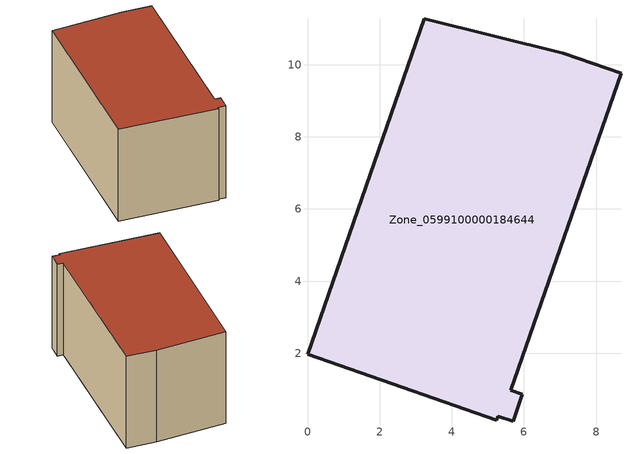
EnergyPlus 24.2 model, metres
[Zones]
Zone_0599100000184644
 floor ground (C_G): 3.24,11.28 7.09,10.32 8.69,9.77 5.64,0.97 5.96,0.86 5.7,0.11 5.28,0.25 5.24,0.14 0,1.97 z0
 wall outside (C_F): 3.24,11.28 0,1.97 5.24,0.14 5.28,0.25 5.7,0.11 5.96,0.86 5.64,0.97 8.69,9.77 7.09,10.32 3.24,11.28 z0:5.69
 roof outside (C_R): 7.09,10.32 3.24,11.28 0,1.97 5.24,0.14 5.28,0.25 5.7,0.11 5.96,0.86 5.64,0.97 8.69,9.77 z5.69
[BUILDING]
Pand.0599100000184644: North Axis=0; Terrain=City; Loads Convergence Tolerance Value=0.04; Temperature Convergence Tolerance Value=0.4; Solar Distribution=FullExterior; Maximum Number of Warmup Days=25; Minimum Number of Warmup Days=1
[Site:Location]
Rotterdam.The.Hague.AP_ZH_NLD Design_Conditions: Latitude=51.96; Longitude=4.45; Time Zone=1; Elevation=-4.5
[SITE:GROUNDTEMPERATURE:BUILDINGSURFACE]
18, 18, 18, 18, 18, 18, 18, 18, 18, 18, 18, 18
[MATERIAL] Thermal Absorptance=0.9; Solar Absorptance=0.7; Visible Absorptance=0.7
Name | Roughness | Thickness | Conductivity | Density | Specific Heat
G.TC.1992-2005 | MediumSmooth | 0.15 | 0.06 | 540 | 1210
F.TC.1992-2005 | Rough | 0.3 | 0.12 | 1920 | 840
R.TC.1992-2005 | MediumRough | 0.2 | 0.08 | 1500 | 1000
[CONSTRUCTION]
C_G: G.TC.1992-2005
C_F: F.TC.1992-2005
C_R: R.TC.1992-2005
[ZONE]
Zone_0599100000184644: Type=1; Multiplier=1; Ceiling Height=Autocalculate; Volume=Autocalculate; Floor Area=autocalculate; Part of Total Floor Area=Yes
[ZONEINFILTRATION:DESIGNFLOWRATE]
Infil_Zone_0599100000184644: Zone or ZoneList or Space or SpaceList=Zone_0599100000184644; Schedule=AlwaysOn; Design Flow Rate Calculation Method=Flow/Area; Flow Rate per Floor Area=0.0015; Constant Term Coefficient=1; Temperature Term Coefficient=0; Velocity Term Coefficient=0; Velocity Squared Term Coefficient=0
[HVACTEMPLATE:ZONE:IDEALLOADSAIRSYSTEM]
Zone_0599100000184644: Maximum Heating Supply Air Temperature=50; Minimum Cooling Supply Air Temperature=13; Maximum Heating Supply Air Humidity Ratio=0.0156; Minimum Cooling Supply Air Humidity Ratio=0.0077; Heating Limit=NoLimit; Cooling Limit=NoLimit; Dehumidification Control Type=ConstantSensibleHeatRatio; Cooling Sensible Heat Ratio=0.7; Dehumidification Setpoint=60; Humidification Control Type=None; Humidification Setpoint=30; Outdoor Air Method=None; Outdoor Air Flow Rate per Person=0.00944; Outdoor Air Flow Rate per Zone Floor Area=0; Outdoor Air Flow Rate per Zone=0; Demand Controlled Ventilation Type=None; Outdoor Air Economizer Type=NoEconomizer; Heat Recovery Type=None; Sensible Heat Recovery Effectiveness=0.7; Latent Heat Recovery Effectiveness=0.65
[ZONECONTROL:THERMOSTAT]
ThermostatControl_Zone_0599100000184644: Zone or ZoneList=Zone_0599100000184644; Control Type Schedule=DualSetpointControlType; Control 1=Thermostat_Zone_0599100000184644; Temperature Difference Between Cutout And Setpoint=0
[THERMOSTATSETPOINT:DUALSETPOINT]
Thermostat_Zone_0599100000184644: Heating Setpoint Temperature Schedule=HeatingSetpoint_Zone_0599100000184644; Cooling Setpoint Temperature Schedule=CoolingSetpoint_Zone_0599100000184644
[SCHEDULE:COMPACT]
HeatingSetpoint_Zone_0599100000184644: Through: 12/31, For: AllDays, Until: 24:00, 21
CoolingSetpoint_Zone_0599100000184644: Through: 12/31, For: AllDays, Until: 24:00, 24
DualSetpointControlType: Through: 12/31, For: AllDays, Until: 24:00, 4
AlwaysOn: Through: 12/31, For: AllDays, Until: 24:00, 1
